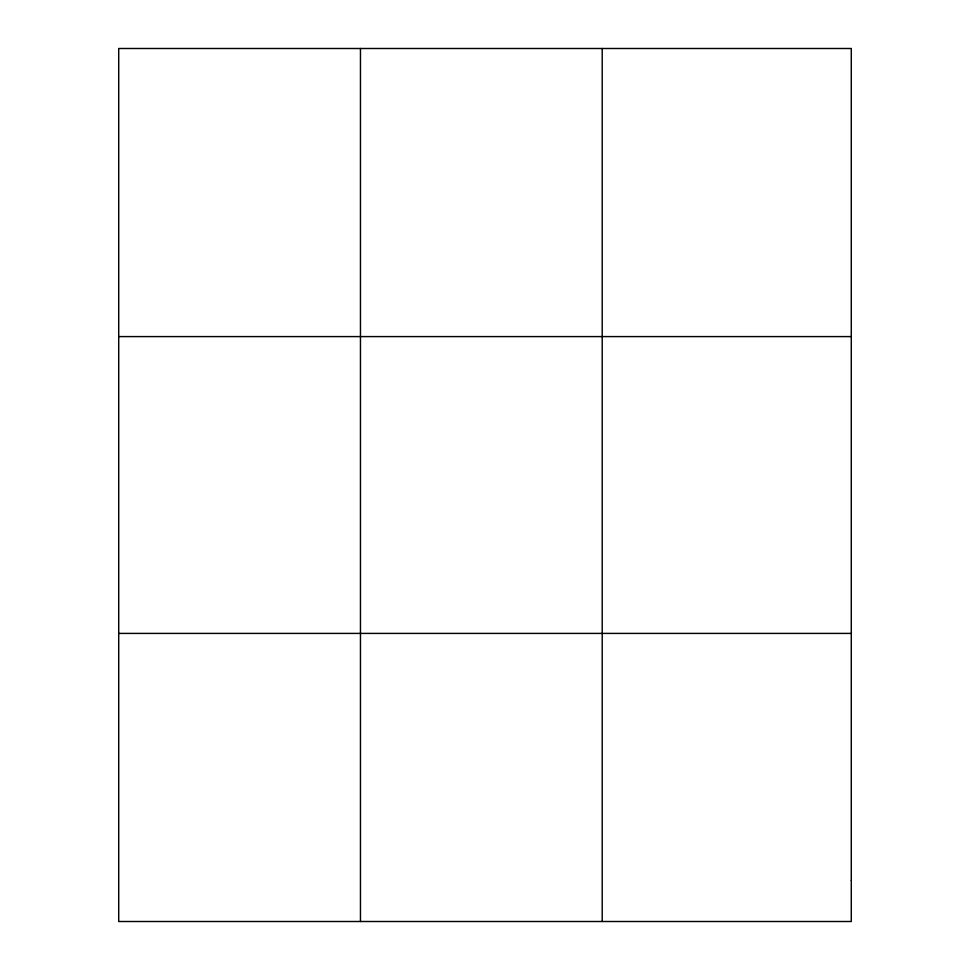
<?xml version="1.0" encoding="UTF-8"?>
<svg xmlns="http://www.w3.org/2000/svg" width="970" height="970" viewBox="0 0 970 970"><rect width="100%" height="100%" fill="white"/><g stroke="black" fill="none" stroke-linecap="round" stroke-linejoin="round"><path stroke-width="1.45" d="M360.464 921.5L360.464 48.5M602.212 921.5L602.212 48.5M118.716 336.59L851.284 336.59M118.716 633.41L851.284 633.41M851.284 880.348L851.284 921.5L118.716 921.5L118.716 48.5L851.284 48.5L851.284 880.348"/></g></svg>
